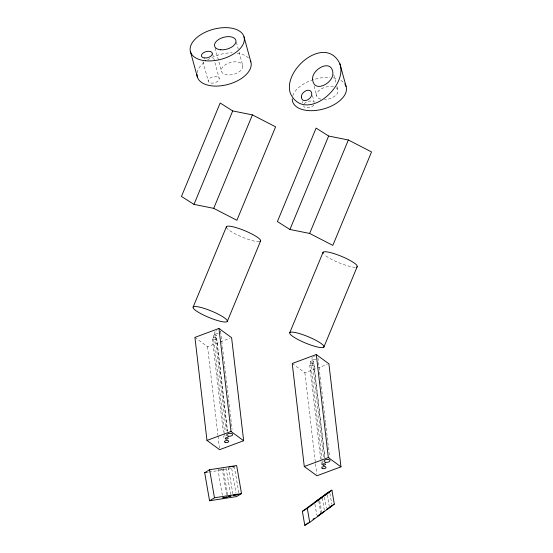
<?xml version="1.0" encoding="UTF-8"?>
<svg xmlns="http://www.w3.org/2000/svg" width="553" height="553" viewBox="0 0 553 553"><rect width="100%" height="100%" fill="white"/><g stroke="black" fill="none" stroke-linecap="round" stroke-linejoin="round"><path stroke-width="0.41" stroke-dasharray="2.77 2.07" d="M222.396 495.322L217.965 469.815L219.576 469.352M226.654 494.569L222.23 469.068L221.248 469.082M226.039 468.011L230.629 494.354M222.202 469.11L217.986 469.829M208.903 472.048L231.721 468.515L233.829 467.244M194.926 337.385L207.555 346.648L219.582 342.176M220.377 341.878L230 338.305M292.226 363.487L304.862 372.743L327.307 364.406M206.366 472.442L208.059 472.179M302.373 101.524L302.788 103.038M333.832 74.925L336.093 83.213M336.936 86.323L338.049 90.388M314.063 86.081L316.821 96.181M312.445 95.551L314.173 101.925M236.38 42.263L238.205 48.975M239.034 52.003L242.795 65.793A11.012 6.138 -15.3 0 1 227.691 74.945A11.012 6.138 -15.3 0 1 225.818 64.445A11.012 6.138 -15.3 0 1 242.795 65.793M215.152 48.049L221.573 71.586M212.373 53.282L219.23 78.436A5.648 3.145 -15.3 0 1 211.536 83.157A5.648 3.145 -15.3 0 1 210.493 77.793A5.648 3.145 -15.3 0 1 219.23 78.436M202.965 61.68L208.274 81.16M329.92 493.345L331.772 504.039M327.258 494.755L329.256 506.272M324.487 497.347L326.339 508.041M322.24 497.983L324.528 511.145M319.731 500.762L321.874 513.101M318.811 501.315L320.954 513.654M314.913 504.177L316.765 514.871M234.244 466.31L238.82 492.661M231.721 468.515L236 493.172M228.292 467.347L232.868 493.698M223.149 468.495L227.725 494.852M317.934 357.701L325.51 422.409M325.613 423.259L329.595 457.317M313.952 364.268L324.915 457.932M313.454 361.192L324.715 457.407M311.947 358.047L323.602 457.67M310.544 361.641L322.109 460.414M322.205 461.264L322.606 464.672M309.701 364.98L320.961 461.195M321.058 462.045L321.659 467.154M304.862 372.743L315.424 462.999M315.521 463.849L316.717 474.066M220.64 331.454L222.334 345.929M222.43 346.779L232.094 429.37M216.672 338.27L227.532 431.077M216.161 335.153A1.472 0.705 -6.7 0 1 214.018 336.003A1.472 0.705 -6.7 0 1 213.907 334.793A1.472 0.705 -6.7 0 1 216.161 335.153L227.421 431.368M214.633 332.097L226.295 431.713M213.23 335.484L224.594 432.55M224.691 433.4L225.092 436.801M212.373 338.782L223.336 432.439M223.73 435.847L223.93 437.547M207.555 346.648L217.917 435.197M218.02 436.047L219.417 447.965M197.144 72.692A27.788 15.491 -15.3 0 1 205.481 61.335M207.603 59.883A27.788 15.491 -15.3 0 1 232.163 52.805M237.196 53.136A27.788 15.491 -15.3 0 1 248.504 58.03M292.8 95.717A27.788 15.491 -15.3 0 1 329.968 77.482M333.259 77.855A27.788 15.491 -15.3 0 1 337.04 78.754M340.876 80.427A27.788 15.491 -15.3 0 1 343.752 82.625M336.148 87.754A11.012 6.138 -15.3 0 1 336.12 95.019A11.012 6.138 -15.3 0 1 324.424 99.581M320.823 99.187A11.012 6.138 -15.3 0 1 318.818 90.733A11.012 6.138 -15.3 0 1 333.888 86.793M313.89 104.994A5.648 3.145 -15.3 0 1 307.986 107.752A5.648 3.145 -15.3 0 1 303.528 105.754M304.122 103.791A5.648 3.145 -15.3 0 1 309.466 101.095A5.648 3.145 -15.3 0 1 314.242 102.429M315.95 359.146A3.021 1.438 -6.7 0 1 312.625 359.001A3.021 1.438 -6.7 0 1 312.355 357.376M313.122 356.885A3.021 1.438 -6.7 0 1 313.648 356.685M314.533 356.478A3.021 1.438 -6.7 0 1 315.141 356.415M355.275 267.279A18.532 3.442 22.5 0 1 339.238 262.869A18.532 3.442 22.5 0 1 324.21 254.587M220.557 331.171A3.021 1.438 -6.7 0 1 220.536 331.883M218.345 333.113A3.021 1.438 -6.7 0 1 215.145 332.802A3.021 1.438 -6.7 0 1 215.207 331.15M216.341 330.59A3.021 1.438 -6.7 0 1 216.928 330.431M259.316 241.64A18.532 3.442 22.5 0 1 241.62 236.857A18.532 3.442 22.5 0 1 226.599 227.857M310.682 365.609A2.164 1.03 -6.7 0 0 313.98 364.468A2.164 1.03 -6.7 0 0 310.821 363.798A2.164 1.03 -6.7 0 0 310.682 365.609M311.325 362.104A1.472 0.705 -6.7 0 0 313.468 361.254A1.472 0.705 -6.7 0 0 311.215 360.895A1.472 0.705 -6.7 0 0 311.325 362.104M213.375 339.507A2.164 1.03 -6.7 0 0 216.679 338.367A2.164 1.03 -6.7 0 0 213.513 337.703A2.164 1.03 -6.7 0 0 213.375 339.507"/><path stroke-width="0.83" d="M193.985 204.389L232.695 110.932L252.424 114.886L275.601 126.831L236.891 220.288L213.714 208.343L193.985 204.389L181.46 196.46L220.17 103.003L232.695 110.932M213.714 208.343L252.424 114.886M193.156 307.046L226.447 226.689M227.255 321.493A18.532 3.442 22.5 0 0 203.463 308.173A18.532 3.442 22.5 0 0 199.903 313.143A18.532 3.442 22.5 0 0 227.255 321.493L260.539 241.129M289.924 229.488L328.634 136.031L348.355 139.985L371.54 151.93L332.83 245.387L309.645 233.435L289.924 229.488L277.399 221.553L316.109 128.096L328.634 136.031M309.645 233.435L348.355 139.985M289.779 332.643L323.063 252.286M323.871 347.09A18.532 3.442 22.5 0 0 300.079 333.77A18.532 3.442 22.5 0 0 296.526 338.74A18.532 3.442 22.5 0 0 323.871 347.09L357.162 266.733M230.912 496.069L228.023 496.553L230.926 496.055M327.673 508.974L332.035 505.719M324.231 495.661L326.754 493.739M331.987 505.76L329.837 507.246M319.468 499.089L322.074 497.188L319.537 499.062M321.901 513.073L322.834 512.355M314.685 502.504L318.48 499.712L316.406 501.17M327.424 509.043L326.699 509.61L327.576 509.043M317.678 516.101L318.113 515.686M327.673 508.85L329.706 507.336M319.89 514.484L320.906 513.696L320.519 513.931M318.286 515.555L318.832 515.154M319.807 514.546L319.358 514.878M323.657 511.822L323.256 512.119M302.373 511.366L326.968 493.11L331.897 490.145L334.323 504.129L309.728 522.378L304.8 525.35L302.373 511.366L307.302 508.394L331.897 490.145M304.8 525.35L308.215 522.813M312.998 519.267L314.367 518.251M316.841 500.963L314.733 502.477M327.203 493.566L329.595 491.721L324.238 495.682M318.984 515.154L317.747 516.053M323.208 512.078L323.588 511.802M322.876 512.403L321.97 513.046M319.938 514.345L320.394 514.02M204.679 472.697L209.608 469.732L236.643 465.55L241.516 493.601L236.587 496.573L209.552 500.755L204.679 472.697L206.366 472.442M209.552 500.755L214.474 497.783L241.516 493.601M330.1 506.672L334.323 504.129M234.023 466.449L232.101 466.435M218.967 328.447L194.926 337.385L206.981 440.409L219.61 449.672L243.659 440.734L231.603 337.71L218.967 328.447L231.03 431.478L243.659 440.734M316.275 354.549L292.226 363.487L304.281 466.511L316.917 475.774L340.966 466.836L328.911 363.812L316.275 354.549L328.33 457.573L340.966 466.836M206.981 440.409L231.03 431.478M304.281 466.511L328.33 457.573M229.184 467.002L230.912 466.628M339.943 63.927C325.814 33.864 282.272 69.623 290.387 93.416C304.523 123.478 348.058 87.72 339.943 63.927L346.109 86.517M243.997 36.761L250.855 61.922M190.495 51.816L197.359 76.978M307.302 508.394L309.728 522.378M209.608 469.732L214.474 497.783M250.329 60.574A27.788 15.491 -15.3 0 1 227.401 84.602A27.788 15.491 -15.3 0 1 196.992 74.199M344.796 83.862A27.788 15.491 -15.3 0 1 323.94 108.851A27.788 15.491 -15.3 0 1 292.24 98.793M323.222 253.461A18.532 3.442 22.5 0 1 341.215 256.239A18.532 3.442 22.5 0 1 356.471 267.14M226.371 227.394A18.532 3.442 22.5 0 1 245.463 231.002A18.532 3.442 22.5 0 1 259.848 241.543M301.357 97.128C302.125 104.289 312.238 99.098 311.761 93.727C311 86.565 300.88 91.757 301.357 97.128M312.597 79.335C313.883 93.962 333.846 82.895 332.885 72.83C331.606 58.203 311.636 69.27 312.597 79.335M222.838 497.852L227.103 497.119L222.838 497.852M233.172 495.37L239.11 494.361L233.214 495.343M324.341 511.304L323.802 511.719L324.39 511.235M205.488 60.761A27.788 15.491 -15.3 0 0 244.288 38.129A27.788 15.491 -15.3 0 0 201.956 33.982A27.788 15.491 -15.3 0 0 205.488 60.761M204.679 58.003A5.648 3.145 -15.3 0 0 212.373 53.282A5.648 3.145 -15.3 0 0 203.635 52.639A5.648 3.145 -15.3 0 0 204.679 58.003M220.834 49.784A11.012 6.138 -15.3 0 0 235.937 40.639A11.012 6.138 -15.3 0 0 218.96 39.284A11.012 6.138 -15.3 0 0 220.834 49.784M322.738 468.633A2.164 1.03 -6.7 0 0 326.035 467.492A2.164 1.03 -6.7 0 0 322.876 466.829A2.164 1.03 -6.7 0 0 322.738 468.633M323.381 465.128A1.472 0.705 -6.7 0 0 325.523 464.278A1.472 0.705 -6.7 0 0 323.27 463.919A1.472 0.705 -6.7 0 0 323.381 465.128M325.586 462.301A3.021 1.438 -6.7 0 0 330.003 460.58A3.021 1.438 -6.7 0 0 325.413 459.82A3.021 1.438 -6.7 0 0 325.586 462.301M225.437 442.531A2.164 1.03 -6.7 0 0 228.735 441.398A2.164 1.03 -6.7 0 0 225.569 440.727A2.164 1.03 -6.7 0 0 225.437 442.531M226.08 439.034A1.472 0.705 -6.7 0 0 228.216 438.183A1.472 0.705 -6.7 0 0 225.963 437.817A1.472 0.705 -6.7 0 0 226.08 439.034M228.278 436.199A3.021 1.438 -6.7 0 0 232.695 434.478A3.021 1.438 -6.7 0 0 228.106 433.718A3.021 1.438 -6.7 0 0 228.278 436.199"/></g></svg>
